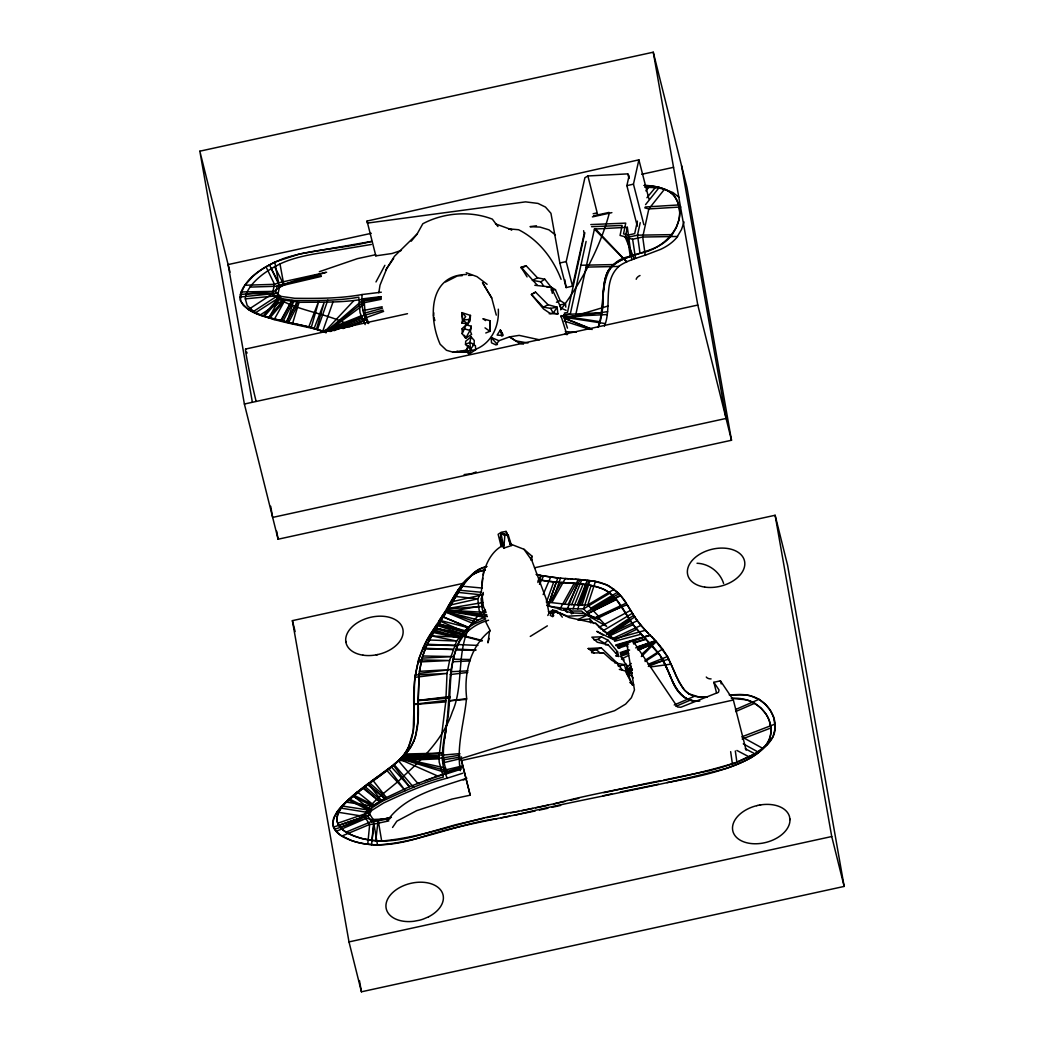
<?xml version="1.0" encoding="UTF-8"?>
<svg xmlns="http://www.w3.org/2000/svg" width="1044" height="1044" viewBox="0 0 1044 1044"><rect width="100%" height="100%" fill="white"/><g stroke="black" fill="none" stroke-linecap="round" stroke-linejoin="round"><path stroke-width="1.5" d="M471.275 326.237L470.035 330.387L471.601 334.432L465.663 338.23L462.192 333.715L462.205 328.612L466.185 324.801L471.275 326.237L470.753 330.269M485.551 320.586L482.889 318.72L489.949 320.73L489.923 331.326L485.773 332.984M760.763 804.872L762.172 804.676A29.245 18.949 -14 0 1 789.59 816.943L789.956 820.662A29.245 18.949 -14 0 1 762.655 843.134A29.245 18.949 -14 0 1 732.744 830.619A29.245 18.949 -14 0 1 755.164 806.085L756.613 805.707M321.33 276.386L279.714 286.16L250.051 287.1A44.605 28.906 -14 0 0 246.358 293.795L245.627 296.365A30.276 19.627 -14 0 0 245.314 298.858L247.206 305.527L253.627 311.373A66.059 42.817 -14 0 0 260.387 314.844L273.776 319.477M530.665 559.741L531.748 560.328L531.892 556.087L524.01 549.301L509.877 543.793L511.508 545.529L503.808 548.126L500.324 538.678L500.963 532.936L508.232 534.972L511.508 545.529M446.062 728.973L446.388 726.389C453.54 694.038 444.405 654.484 468.208 627.64L443.361 616.834L441.338 619.979M381.308 292.203L362.098 294.525C361.328 304.522 362.686 315.001 368.219 323.562M368.728 323.262L365.256 314.635L364.004 299.041C342.615 302.851 320.638 302.055 299.041 302.342L283.498 299.967L277.613 295.7L245.314 298.858M474.08 344.442L474.276 340.501L471.066 336.821L465.715 341.231L465.493 344.442L470.479 349.244L474.08 344.442L469.865 342.458L465.493 344.442M604.411 326.172C612.319 306.923 602.127 281.802 618.857 266.429L586.128 267.107M433.573 316.019L433.756 312.795M470.466 315.418L467.738 324.058L462.883 319.986L461.839 312.626L470.466 315.418L470.074 320.873L467.738 324.058L461.748 322.896L465.65 316.515L461.839 312.626L462.479 321.565L461.748 322.896M481.819 585.958C482.432 570.507 489.088 551.806 503.965 544.929M471.066 336.821L469.865 342.458L470.479 349.244L468.312 345.982L466.498 349.557L466.368 351.006L469.03 354.151L475.725 349.727L475.385 345.564L473.01 344.938M272.393 293.847L274.507 284.307L265.998 266.755L274.781 262.07L278.591 282.807L274.507 284.307L244.844 285.26A44.422 28.788 -14 0 0 241.151 291.942L240.642 293.56A33.199 21.519 -14 0 0 240.407 294.512A30.276 19.627 -14 0 0 240.094 297.005A26.139 16.939 -14 0 0 240.538 300.659L243.356 305.422L248.42 309.52L272.393 293.847L278.278 298.114L293.821 300.489C315.484 300.646 337.395 300.933 358.784 297.188L360.036 312.795L365.139 324.58M367.749 844.27L369.667 824.434L364.473 816.486L336.951 812.049L333.662 817.974L332.671 823.586A26.139 16.939 -14 0 0 333.506 827.148A30.276 19.627 -14 0 0 334.641 829.314A33.199 21.519 -14 0 0 335.176 830.097L336.207 831.376A44.422 28.788 -14 0 0 341.897 836.009L351.841 840.681A72.819 47.189 -14 0 0 367.749 844.257L373.387 844.779M380.668 840.994L371.951 840.368L373.869 820.532L368.676 812.584L341.153 808.147A44.435 28.801 -14 0 0 338.817 811.932A33.395 21.637 -14 0 0 337.303 815.782A26.531 17.2 -14 0 0 336.86 819.618C338.413 831.585 352.885 835.631 362.451 838.645A73.432 47.593 -14 0 0 371.951 840.368L376.714 840.811M441.86 616.508L468.625 627.327L474.106 623.934L485.773 618.975L481.897 616.378L479.157 610.283L477.813 598.812L481.271 592.274L482.837 578.102M483.189 574.957L483.698 570.233A18.179 11.784 -14 0 0 480.749 570.846C464.228 576.066 456.476 592.94 447.967 606.629M445.866 700.42L414.024 704.295L414.546 681.641A288.144 186.745 -14 0 1 414.964 677.321L418.892 658.477L426.722 640.938M422.128 657.811L422.063 658.033A170.42 110.455 -14 0 0 421.411 660.552L419.179 673.367L451.23 669.517L419.427 671.344M371.547 844.648L373.961 824.107L388.838 820.897M375.749 840.746L378.163 820.192L391.409 817.348M445.54 733.266L446.493 725.528M444.979 737.991L445.188 736.281M498.314 309.181C499.397 326.028 491.593 343.306 475.137 349.492M445.958 729.821L445.697 731.974C443.452 745.612 441.194 760.228 447.537 773.173L425.234 780.664M419.453 671.148L422.533 656.376M489.414 632.051L487.966 642.856L489.088 638.393M489.949 320.73L489.923 331.326L485.016 327.855M378.802 292.777L380.003 285.195L386.893 268.308L393.614 258.442M645.923 254.932L634.243 258.834L625.291 237.314L627.34 227.292L594.414 229.067L575.531 315.797L564.282 317.585M584.849 232.734L567.505 312.391L564.334 313.083M586.102 241.412L570.311 313.944L563.264 315.484M637.414 221.145L634.687 233.634L628.123 235.07L623.542 233.869L625.734 223.116L590.813 224.564M640.22 222.685L637.492 235.174L640.024 253.314C627.836 257.685 612.202 260.491 606.655 273.815C600.509 290.963 605.455 310.198 598.225 327.177M648.95 198.999L638.889 159.836L367.044 221.067L367.397 223.09L525.537 201.87L537.973 203.41L545.464 207.064L550.945 213.302L559.845 262.997L566.161 287.57L572.517 286.134L566.2 261.574L584.901 177.702L587.889 175.966L627.757 173.878L629.049 175.888L626.883 185.636L637.297 226.183M572.517 286.134L584.17 233.856L583.609 230.711M643.874 224.695L633.46 184.162L638.889 159.836M684.055 221.98L681.497 229.536L677.386 236.466L642.712 237.027L632.625 239.246L625.291 237.314M433.391 629.767C415.629 653.714 412.315 684.12 414.129 713.052C415.264 731.909 410.475 752.163 394.802 764.182C385.888 772.038 375.957 778.615 366.418 785.675M422.141 657.759L425.939 647.032L431.916 635.274M308.789 326.863L311.256 327.503L318.929 300.659L308.789 326.863L307.628 326.589M313.996 328.716L316.423 329.33L324.149 302.512L313.996 328.716L292.411 323.966L299.041 302.342L288.327 323.079L286.656 322.7L297.24 302.134L285.808 322.505L274.063 319.555M284.908 321.617L287.191 322.113L293.821 300.489L283.107 321.226L262.031 315.614M462.192 333.715L466.185 324.801M413.933 740.809L410.409 747.504A61.766 40.024 -14 0 1 408.087 750.753A65.302 42.321 -14 0 1 406.808 752.359A67.638 43.835 -14 0 1 405.437 753.925C417.509 741.749 418.735 722.879 418.305 706.423M635.117 627.235C624.873 614.368 619.301 596.92 603.536 589.234A54.131 35.078 -14 0 0 591.165 585.488L583.557 608.861L592.274 617.774M618.244 593.018L608.939 585.932A43.652 28.292 -14 0 0 605.99 584.549L595.406 581.534L587.759 604.946L598.408 616.104L626.139 603.184M556.295 582.043L547.917 606.042L563.943 608.417L577.802 608.848L585.775 584.562L591.204 585.436M546.234 602.023L568.145 604.515L582.004 604.946L589.977 580.66C606.186 581.652 620.293 591.609 627.77 605.755M531.07 558.514L531.892 556.087M313.657 328.155L317.533 329.317L327.816 300.111M333.023 301.951L322.753 331.17L325.963 332.527M546.73 601.448L553.803 581.808M549.34 602.075L557.848 577.893L560.798 578.167M598.121 327.372C606.982 302.212 595.328 261.6 631.711 256.054M580.099 605.259L588.947 580.516L589.716 580.621M468.312 345.982L466.368 351.006L475.725 349.727M567.505 608.587L577.567 583.674L579.655 583.857M571.707 604.672L581.769 579.759L582.8 579.851M572.999 608.848L583.061 584.222L585.775 584.562M577.293 604.946L587.263 580.32L588.438 580.451M408.517 747.374L413.215 731.048L414.037 704.53L445.749 701.894M543.154 594.597L550.645 577.058L555.578 577.658M568.145 604.515L580.059 579.616L580.921 579.694M539.474 584.353L543.598 575.949L557.848 577.893M547.826 615.516L549.027 613.115L546.286 599.23L531.396 559.232M537.882 582.526L541.458 575.544L550.645 577.058M281.436 320.847L292.02 300.294L280.64 320.665M537.999 580.973L540.936 575.44L536.094 574.409M483.307 592.457L482.015 594.91L483.359 606.381L486.099 612.463L447.615 610.14M483.411 594.232L481.062 598.669L482.328 609.461L484.794 614.942L487.391 616.678M375.984 281.945L384.871 265.32M432.647 633.995L427.192 644.265L457.585 645.557L426.865 644.97L422.663 655.971L453.814 656.598L422.037 658.125M560.641 607.778L574.161 583.387L577.567 583.674M564.856 603.863L578.363 579.485L579.537 579.577M268.947 317.728L279.661 298.532L264.393 316.384M274.167 319.581L284.882 300.385L269.613 318.237M411.232 241.19L417.026 234.156L422.82 223.755C443.635 212.624 470.218 210.549 492.337 219.136L497.936 226.535M471.418 349.87L469.03 354.151L466.498 349.557M547.917 606.042L561.072 582.435L561.907 582.5M427.009 640.416L430.076 635.143M432.333 634.543L433.547 632.455M432.751 633.812L434.539 630.811M453.566 600.365L454.349 599.047M451.752 603.419L455.589 596.959M433.651 632.272L435.413 629.362M452.391 602.362L453.005 601.318M454.688 598.473L457.416 593.932M430.206 634.935L440.959 617.931M446.949 608.313L446.519 609.043M450.46 605.546L451.869 603.21M434.656 630.602L436.836 627.066M456.502 595.445L464.084 583.726L470.74 575.753M457.533 593.749L464.502 583.152L472.384 574.161A35.352 22.916 -14 0 1 475.425 571.655L479.131 569.293A18.792 12.189 -14 0 1 483.346 567.427A17.813 11.549 -14 0 1 487.039 566.474M447.811 609.853L450.851 604.907M353.016 795.606C345.825 802.157 337.695 809.374 336.873 819.618A26.152 16.952 -14 0 0 337.708 823.233A29.31 19.001 -14 0 0 338.217 824.342A31.268 20.267 -14 0 0 338.843 825.412L340.409 827.461A40.886 26.491 -14 0 0 343.019 829.928A48.402 31.372 -14 0 0 346.086 832.12L373.869 820.532L383.722 819.005M435.674 628.958L436.053 628.331L463.105 633.838L437.697 625.695L436.601 627.457M369.419 811.371L370.411 809.766M337.695 823.246L368.676 812.584L371.664 807.756M369.171 811.775L368.676 812.584M442.356 615.725C454.075 598.943 462.27 573.469 485.356 570.128M444.405 612.476L478.7 606.42M437.423 626.139L438.676 624.142L464.436 632.351M370.659 809.361L372.682 806.151L379.912 801.335M385.784 269.991L394.41 256.315L417.026 234.156M447.406 610.479L486.83 614.72M447.315 610.623L446.858 611.34M438.245 624.821L439.367 623.059M446.558 611.836L478.309 620.019L486.948 616.13M371.912 807.351L372.682 806.151L352.546 796.024L346.216 802.092A73.993 47.959 -14 0 0 343.541 805.081A58.229 37.741 -14 0 0 341.153 808.147M438.976 621.023L442.682 615.229M465.089 631.607L438.767 624.012L440.15 621.832M439.628 622.655L440.933 620.619L468.208 627.64M445.175 614.016L444.261 615.425M436.47 624.938L434.643 627.783L461.487 634.752M440.411 621.428L441.743 619.353M443.361 616.834L446.245 612.319L472.828 623.425L478.309 620.019M498.901 340.709L496.096 344.977L491.489 342.823L491.176 337.434L498.901 340.709L509.537 336.886L519.181 335.372L539.422 339.796M392.557 827.461L396.824 821.184L416.686 810.653L451.908 799.091L470.205 795.189L461.07 758.636L614.603 710.703L625.63 704.1L631.398 697.718L634.465 689.914L626.596 642.321L632.951 640.912L677.491 706.997L680.818 707.258L718.481 692.303L719.029 689.98L713.848 682.293L720.425 680.832L733.345 700.002L746.134 750.192M244.844 285.26L252.491 276.764A72.819 47.189 -14 0 1 265.998 266.755M462.792 773.212L447.302 778.145C439.889 764.091 442.486 747.922 445.005 732.966C451.465 702.599 445.475 669.974 459.647 641.394C466.055 630.707 476.56 623.412 488.553 620.24M386.972 821.132C405.229 795.476 438.571 787.737 466.851 778.237M645.57 204.624L659.234 187.437L662.431 188.39A38.68 25.069 -14 0 1 673.51 195.045C692.028 220.245 665.746 248.903 640.024 253.314M679.096 197.368L672.975 192.566L664.454 189.29L648.833 208.93L642.712 237.027L645.244 255.167M645.858 190.856L649.994 185.832A55.241 35.796 -14 0 1 659.247 187.424M646.928 197.734L655.214 187.685A55.306 35.848 -14 0 1 664.467 189.277M560.706 309.82C582.213 280.875 600.13 247.598 609.422 212.767M263.153 315.98L278.278 298.114L255.154 313.004A65.615 42.53 -14 0 1 248.394 309.546M268.295 317.807L283.498 299.967L260.374 314.857M408.543 747.374A62.718 40.651 -14 0 1 401.222 757.84L393.314 765.474L376.388 778.446M405.437 753.925L404.367 755.099L405.372 754.003L443.178 753.05L403.911 755.569L402.958 756.548M316.476 329.343L324.645 331.796L353.746 300.737M403.911 755.569L404.433 755.021L403.336 756.169M399.643 759.549L438.976 756.952L445.84 701.163L447.028 673.432L449.612 660.513L456.646 641.042L464.006 631.555L472.828 623.425M626.805 670.809L631.385 666.202M641.708 655.828L652.017 645.453L651.469 644.866L637.819 649.955M626.413 671.514L631.007 666.907M641.316 656.532L656.219 641.538L653.857 639.032M402.606 756.887L443.256 754.916M470.922 575.57L475.425 571.668M402.332 757.161L443.4 758.192M402.397 757.096L400.452 758.962M392.635 765.565L400.726 758.701L447.537 773.173L441.247 774.87M490.158 630.602C470.061 646.562 463.888 673.041 466.59 697.653C464.332 722.03 456.176 746.029 460.352 770.694M400.309 759.079L393.236 765.082L409.457 786.706L432.581 777.832M399.982 759.379L437.475 775.914L440.62 775.039M366.196 785.832L343.111 804.872A86.091 55.789 -14 0 0 342.014 805.994A65.615 42.53 -14 0 0 336.925 812.049M625.369 668.708L631.281 663.462M641.929 654.027L656.128 641.447L638.628 650.125M553.751 803.971C614.263 787.685 677.164 781.186 736.907 762.211L754.969 753.846L767.118 744.803A39.215 25.421 -14 0 0 770.524 740.849A37.31 24.182 -14 0 0 773.017 736.686L775.196 728.203A55.893 36.227 -14 0 0 775.248 727.159L773.539 716.967L770.289 710.351A69.282 44.905 -14 0 0 765.461 704.387M761.402 750.153L758.766 752.385L743.276 743.863M352.546 796.024L354.164 794.614M353.159 795.489L355.417 793.557M364.004 299.041L325.571 332.123L324.645 331.796M354.242 794.549L356.67 792.513M355.495 793.492L368.95 782.987M615.921 656.023L618.701 656.428L617.565 651.821L608.156 640.298L604.606 643.274L598.016 639.424L593.84 639.789M356.748 792.448L367.175 784.318L384.662 798.373L409.457 786.706L391.174 766.714L384.936 771.385M327.203 331.235L363.886 301.742M626.909 671.605L632.403 669.569M392.387 765.761L391.735 766.27M380.316 774.752L391.865 766.165M598.016 639.424L601.422 636.84L608.156 640.298M615.555 653.335L617.565 651.821M550.684 614.133L552.302 612.945L553.698 615.725M327.607 331.418L363.925 304.561M368.245 783.522L372.212 780.612M371.116 781.408L374.522 778.928M384.362 771.816L372.499 780.403M371.129 782.243C355.613 793.792 310.486 822.698 347.065 838.789C368.976 848.315 393.627 845.235 415.917 838.828C454.806 826.117 495.143 819.188 535.128 810.992M375.096 778.511L378.581 776.005M372.264 781.434L375.592 779.033M602.753 630.524L608.561 634.361L634.739 616.952L633.969 615.751M609.696 634.843L630.537 620.854L616.43 599.569L588.411 613.285L616.143 599.243L609.892 593.188A50.412 32.677 -14 0 0 603.549 589.221C583.857 581.325 562.037 584.092 541.497 580.229A138.852 89.993 -14 0 1 538.56 579.707L545.281 580.803M606.655 634.4L629.506 619.262M544.811 279.205L537.529 277.861L532.309 280.379L540.883 281.789L544.811 279.205L551.036 287.061L561.267 308.228L566.135 310.329M253.627 311.373L277.613 295.7L279.714 286.16L271.205 268.608L279.988 263.923A68.721 44.54 -14 0 1 290.454 259.773A87.67 56.82 -14 0 1 301.403 256.641A145.625 94.378 -14 0 1 316.75 253.561L371.338 244.466M547.356 625.865L530.274 636.422M626.53 672.271L632.129 668.656M644.944 660.395L662.562 649.055L667.468 656.572L671.84 665.798M626.544 673.458L631.842 670.039M645.101 661.504L658.359 652.957C671.24 668.76 672.506 701.294 697.705 701.059M353.629 795.084L373.817 805.185L381.947 800.069M380.59 800.918L384.662 798.373L367.893 783.783M485.46 610.244C450.969 631.816 466.994 679.357 452.391 711.708C443.844 737.56 424.138 757.435 404.433 775.327C391.565 788.925 372.721 798.373 364.212 815.416L364.904 817.387L370.868 819.54L389.725 818.874M557.535 613.376L556.922 610.897L552.668 610.114L550.801 611.223L554.847 612.515M614.094 589.273L587.759 604.946L582.004 604.946M609.892 593.188L583.557 608.861L577.802 608.848M617.5 592.287L591.269 607.921L619.014 593.84L619.679 594.571M613.402 596.281L587.067 611.836L614.812 597.742M603.184 630.641L632.403 613.272L635.953 618.766M521.334 268.478L526.111 265.724L537.529 277.861M535.546 292.124L531.422 294.473L543.533 308.959L550.475 313.631L557.94 313.879L557.131 307.171L548.074 304.744L535.546 292.124L531.357 294.473L543.363 307.197L550.579 308.358L557.131 307.171L553.268 313.07L549.222 313.774M599.217 627.157L630.615 610.362L633.056 614.316M758.962 699.336A55.593 36.031 -14 0 1 765.435 704.4L770.289 710.351A74.711 48.429 -14 0 1 773.539 716.967A69.491 45.036 -14 0 1 775.144 724.053L775.196 728.203A49.446 32.038 -14 0 1 774.544 732.444A40.507 26.257 -14 0 1 773.017 736.686L767.118 744.803A44.07 28.553 -14 0 1 762.968 748.47A55.293 35.835 -14 0 1 754.956 753.833L736.907 762.211L735.315 750.962M319.333 271.701L357.4 258.651L375.683 254.71L375.827 255.858L392.087 253.496L401.366 250.416M594.428 618.192L598.408 616.104M621.441 659.129L628.605 655.384M543.363 307.197L548.074 304.744M275.042 261.953L299.537 253.992L371.677 241.386C342.432 248.955 311.647 248.981 282.95 258.716C265.111 266.246 240.433 278.552 240.538 300.646C250.534 317.259 273.28 317.82 290.18 322.753M445.657 281.906L456.28 276.516M592.522 609.291L620.319 595.302L619.836 594.754M428.51 916.841L423.459 919.007A29.271 18.975 -14 0 1 419.349 920.26L413.724 921.304A29.232 18.949 -14 0 1 387.937 898.584A29.232 18.949 -14 0 1 433.599 884.725A29.232 18.949 -14 0 1 428.627 916.776M597.09 618.596L621.598 606.59M592.614 609.383L620.671 595.719M330.556 331.496L365.256 314.635M607.752 633.799L608.678 634.439L637.323 620.71L641.616 626.1M608.769 636.292L633.121 624.612L642.647 635.718M644.566 629.375L641.003 625.369L612.293 638.732M614.029 640.194L636.801 629.271L638.693 631.463M577.906 619.562L587.119 615.203L600.143 619.483L606.668 626.4L587.119 615.203L567.518 616.208L558.396 612.384L548.387 611.588M556.426 302.238L560.184 300.568L565.47 303.921L565.809 307.119M563.303 610.283L568.132 608.182L573.182 613.259M735.446 709.581L758.936 699.349L765.461 704.387M735.655 711.564L754.734 703.264L761.037 708.08L765.957 714.07A74.868 48.533 -14 0 1 769.324 720.83L770.929 727.968L742.18 739.021M340.409 827.461L369.733 814.751L338.843 825.412M336.207 831.376L365.531 818.666L334.641 829.314M674.228 704.974L694.586 696.217A25.617 16.6 -14 0 0 698.814 696.948L703.447 697.17A47.032 30.485 -14 0 0 705.131 697.157L707.153 697.079M675.833 706.37L690.371 700.119M329.265 331.444L361.576 317.65L324.371 331.822M349.166 327.033L366.796 319.503L342.98 328.573M341.884 836.035L369.667 824.434L373.961 824.107L377.458 844.909L373.752 844.792M594.976 618.074L627.105 604.698L629.532 608.587M361.015 315.888L322.87 331.209L317.533 329.317M333.963 330.7L366.235 317.741M627.118 672.623L631.594 670.848M648.037 664.31L667.468 656.572L673.941 670.887M627.392 674.75L631.881 672.975M648.324 666.424L663.266 660.487C671.383 675.703 675.768 701.007 697.079 701.033M437.475 775.914L433.808 777.362M419.101 783.013L417.874 783.496L398.443 760.763M775.131 724.053L741.84 736.855L762.968 748.47M634.243 258.834L628.305 261.117A47.084 30.524 -14 0 0 626.752 261.809L595.184 228.623M672.127 234.613A39.385 25.526 -14 0 1 665.876 241.216C648.99 255.141 622.746 252.739 608.548 270.213C601.253 283.159 604.215 298.571 601.996 312.678L563.93 314.544M614.498 662.744L624.064 664.61L632.56 685.177L625.395 671.018L622.394 670.131L617.239 663.162L601.266 647.841L591.948 650.934M620.775 653.988L628.371 651.156M637.466 647.75L655.671 640.951L635.718 647.893M621.128 656.193L628.71 653.361M463.184 779.959L465.95 778.968M365.335 317.924L383.631 311.399M620.449 653.309L629.61 650.06M333.493 827.148L364.473 816.486L368.48 810.066L382.065 801.322C401.979 792.122 422.063 782.674 443.335 777.075L439.198 762.107L438.976 756.952L401.235 757.84M620.188 652.604L627.862 650.02M637.062 646.928L655.475 640.742L652.226 637.336M620.593 654.966L628.266 652.383M637.466 649.29L651.273 644.657L646.04 639.202L633.669 643.221M646.601 254.71L660.591 249.372A39.45 25.565 -14 0 0 677.608 236.531M617.761 645.831L650.242 635.3M618.192 648.233L627.483 645.218M618.374 666.411L624.064 664.61M445.618 774.139L461.096 769.193M615.973 645.662L650.112 635.17M447.302 778.145C425.169 783.731 404.289 793.375 383.657 802.966L371.755 810.418L367.893 816.16L371.847 822.111L388.472 818.809M527.063 276.908L521.1 267.238L526.111 265.724M575.531 315.797L608.026 306.022M444.861 772.09L462.061 767.079M445.253 773.199L460.887 768.645M615.79 644.983L650.073 635.117M617.813 647.097L628.723 643.965M633.395 642.621L645.871 639.032L642.947 636.018M649.094 664.78L668.812 659.129M363.651 313.422L382.482 308.189M364.265 315.34L383.096 310.107M648.311 633.317L645.414 630.289L612.645 639.424M614.59 641.264L641.212 634.191M709.75 770.602L663.749 780.116M325.558 272.471C307.941 278.396 286.421 279.648 272.497 292.842L272.51 294.956C295.335 311.543 326.785 312.365 351.58 326.224M486.387 566.696L479.131 569.293A25.213 16.339 -14 0 0 475.438 571.668M442.708 762.903L460.156 758.753M444.339 770.211L461.774 766.074M756.743 805.668L757.748 805.433M757.905 805.407L759.34 805.107M560.693 316.671L563.538 316.019L567.479 328.155M452.887 601.501L482.015 594.91L458.342 592.418M448.685 605.416L477.813 598.812L454.14 596.333M626.883 185.636L633.46 184.162M559.845 262.997L566.2 261.574M570.442 800.252L578.781 798.373M603.81 792.683L648.376 783.065M603.184 795.789L611.693 793.884M470.205 795.189L461.383 760.567L733.345 700.002M564.882 801.505L510.647 812.95M552.132 807.299L560.641 805.42M513.87 815.39C584.366 798.295 656.324 787.098 726.35 768.397A129.234 83.755 -14 0 0 732.705 766.113L730.656 751.654M199.835 151.184L653.257 52.2L686.965 187.398L731.505 440.255L278.095 539.226L244.387 404.028L199.835 151.184L230.019 272.223M371.286 233.321L228.101 264.576L252.361 402.201M641.747 174.27L673.563 167.327M326.615 272.236L278.591 282.807L269.378 264.798M593.149 213.746L596.254 213.067M321.017 275.629L277.312 285.547L275.668 292.725L281.188 296.418L294.747 298.297C317.206 298.519 339.926 298.636 362.098 294.525M593.514 215.834L609.03 212.428M592.418 216.904L611.875 212.637M591.57 226.705L622.12 225.439L620.071 235.461L627.418 237.393L637.492 235.174L672.166 234.626L676.368 227.501L678.9 219.892A74.868 48.533 -14 0 0 679.709 212.219L678.783 204.937L645.218 206.986M245.601 349.035L407.486 313.696M244.387 404.028L697.797 305.057L653.257 52.2M534.554 567.779L775.118 515.266L787.567 565.156L844.165 886.421L361.433 991.8L348.996 941.91L292.385 620.645L464.449 583.087M348.996 941.91L831.729 836.531L775.118 515.266M627.849 670.874L632.155 669.935M627.875 673.863L632.103 672.936M628.266 675.938L631.437 675.246L633.199 677.961M390.678 817.504L386.502 818.405M548.178 805.185L535.637 807.873M620.201 792.004L658.49 784.214M539.37 810.092L547.878 808.239M532.858 808.461L521.7 810.757M483.998 818.235L455.523 824.786L419.218 835.161A145.625 94.378 -14 0 1 403.976 838.789A87.67 56.82 -14 0 1 392.766 840.459A68.721 44.54 -14 0 1 381.66 841.02L376.845 840.825M486.778 817.661L497.949 815.429M376.297 654.849L377.693 654.575M362.033 303.125L381.19 299.315M363.012 310.577L382.169 306.766M518.907 811.318C472.24 817.165 428.431 836.962 381.673 841.007L380.799 840.994M649.773 782.791L660.943 780.638M496.866 818.731C456.345 823.899 418.605 842.665 377.745 844.909M501.12 817.896L509.616 816.238M503.534 814.333L506.327 813.798M666.999 782.635C689.927 778.354 712.961 773.774 734.767 765.317C750.845 758.831 772.651 748.143 770.89 727.59C768.828 708.589 749.475 696.439 731.361 698.423M565.47 303.921L559.584 304.965L560.993 308.92M507.358 533.875L506.066 531.409L501.264 532.257L498.145 534.306L501.042 545.895L502.033 546.782L501.564 541.953M466.668 274.494C428.758 274.846 428.262 317.767 440.15 344.246L446.454 350.275L453.161 352.219L468.391 351.58M448.763 608.313L482.902 602.505M759.51 805.081L760.698 804.885M442.251 757.97L459.856 755.151M442.33 759.993L461.539 756.926M467.32 350.053L453.161 352.219L461.344 351.528M565.665 317.95L607.582 311.608M361.877 299.98L381.099 297.135M361.903 301.168L381.125 298.336M650.438 666.972L671.109 664.114M536.486 225.791L530.026 226.665L539.983 227.083L548.948 229.837L555.408 234.978M361.89 298.949L381.112 296.627M414.964 677.321L447.028 673.432L415.264 674.959M450.16 674.568L467.777 672.427M418.2 697.875L419.166 673.419L418.239 700.38L450.068 696.518M466.655 698.684L449.037 700.837L466.59 699.363M418.239 700.498L450.042 697.248M240.407 294.512L272.628 291.393L241.177 291.955M240.094 297.005L277.848 293.247L246.397 293.795M578.05 620.045L589.795 618.935L593.84 623.529M729.195 694.913L739.7 694.482A43.626 28.279 -14 0 1 745.129 694.821L750.231 695.748L758.936 699.349A42.882 27.796 -14 0 0 754.851 697.288A35.3 22.877 -14 0 0 750.231 695.748A35.118 22.759 -14 0 0 745.116 694.834M442.356 755.125L459.921 753.611M418.239 700.628L449.951 697.992M462.883 319.986L469.709 319.451M551.075 290.036L555.46 289.71L560.184 300.568M448.411 608.887L483.359 606.381M729.9 694.873L745.116 694.834M564.426 334.367L567.623 334.145M468.482 351.606L459.843 352.206L456.946 351.202M600.718 652.97L603.51 652.787L611.875 660.356L617.239 663.162L617.996 665.328M680.805 206.986L648.833 208.93L644.827 207.887M547.082 287.296L551.036 287.061L555.46 289.71M605.507 644.866L608.052 644.722L618.701 656.428L616.117 655.645M603.51 652.787L594.219 652.97L588.19 648.533L601.266 647.841M564.386 316.632L607.216 314.531M417.835 662.026L449.612 660.513L418.461 659.886M452.509 661.752L469.97 660.917M450.512 671.723L467.96 670.887M398.534 760.671L439.054 758.831M457.611 275.838L462.27 275.655M468.495 275.407L471.601 275.29M601.422 636.84L591.857 637.179L597.259 642.217L608.052 644.722M580.908 265.254L613.637 264.576M703.447 697.17L706.149 697.131M644.748 187.202L655.214 187.685M464.11 474.602L471.562 473.598A27.653 17.918 -14 0 0 476.155 471.94M549.34 612.906L552.302 612.945L553.359 615.751M422.663 648.872L453.383 649.472L422.99 648.167M456.332 649.994L475.033 650.373M453.213 659.169L470.348 659.521M731.974 698.41L746.656 699.819A39.385 25.526 -14 0 1 754.708 703.278M534.802 285.286L551.036 287.061L552.302 293.338M699.858 701.02C686.012 703.186 676.16 691.754 671.971 680.114M431.498 635.992L460.848 637.127L434.03 631.646M427.296 639.907L456.646 641.042L429.828 635.548M505.44 534.841L508.232 534.972M458.42 644.579L477.93 645.427M456.646 649.133L476.155 649.994M644.265 185.519C654.562 185.897 665.746 187.646 673.471 195.071A50.725 32.886 -14 0 1 678.665 204.963M565.3 331.614L576.366 332.266M697.027 563.264C708.941 563.643 720.034 572.073 723.609 583.452M570.181 578.885L572.634 579.068M566.905 578.65L576.732 579.355M570.951 583.152L562.742 582.565M575.1 579.237L578.363 579.485L577.554 579.42M568.549 578.767L560.497 578.141L552.119 602.127L565.274 578.533L566.096 578.585M571.76 583.204L574.161 583.387M578.898 579.524L587.263 580.32M462.348 586.206L482.393 588.072M458.146 590.108L481.271 592.274M583.139 579.89L585.893 580.164M579.994 583.896L583.061 584.222M553.646 581.795L546.038 580.921M557.392 577.841L556.034 577.697M572.086 611.027L581.638 611.053L585.58 614.694M591.543 652.657L594.219 652.97M587.824 580.386L588.542 580.464M589.207 580.555L595.406 581.534M588.19 648.533L596.372 649.681L599.869 652.787M447.197 610.818L486.243 616.378M563.851 316.149L599.987 321.722M563.969 317.219L605.207 323.562M346.216 802.092L372.682 806.151M342.014 805.994L368.48 810.066L348.344 799.939M563.538 316.019L560.915 315.614L566.931 334.772M447.067 611.027L484.194 617.213M557.94 313.879L553.268 313.07L550.579 308.358M675.951 675.69L682.476 687.644A57.785 37.453 -14 0 0 684.747 690.371L688.962 693.829L698.814 696.948A32.168 20.841 -14 0 0 701.033 697.118A38.719 25.095 -14 0 0 703.304 697.17M527.99 342.993L515.71 340.853L509.537 336.886L519.051 343.006L523.475 344.115M371.951 840.368L362.451 838.645A70.366 45.61 -14 0 1 353.707 835.918A59.377 38.484 -14 0 1 346.073 832.133M540.87 575.427L536.616 574.526M431.851 632.246L458.903 637.753L433.495 629.597L434.474 628.044L460.234 636.253M291.498 323.04L294.108 323.588M295.4 323.862L306.466 326.302M287.191 322.113L310.185 327.216L326.198 332.697M292.32 323.953L288.418 323.092M613.924 639.098L595.667 623.307L569.202 617.591L558.396 612.384L562.351 617.161M284.386 321.513L283.107 321.226M401.314 758.14L445.592 768.097M565.874 611.366L572.673 612.972L584.288 613.389L600.143 619.483M619.301 669.374L622.394 670.131M546.821 605.468L555.773 607.96M463.98 635.796L482.341 640.52M463.601 636.279L481.976 641.003M438.845 623.881L465.689 630.837M436.731 624.521L464.006 631.555L439.159 620.749M311.256 327.503L313.265 328.038M464.841 328.99L470.035 330.387L465.663 338.23L464.528 335.333M401.013 758.427L446.506 770.707M564.217 321.03L589.808 329.382M446.44 612.006L475.242 621.689M261.509 315.432L256.563 313.591A86.091 55.789 -14 0 1 255.154 313.004M557.052 608.339L562.116 610.166M495.469 223.86L511.965 229.85L508.663 228.845L518.62 229.745C538.73 239.924 553.085 258.52 561.085 279.335M466.224 272.732L476.964 276.634L487.117 284.32M564.23 318.002L591.348 328.938M565.039 318.577L592.157 329.512M500.963 532.936L504.813 535.781L503.808 548.126L500.963 532.936L503.952 534.215M349.427 798.986L369.615 809.1L353.185 795.828M611.497 638.68L596.816 631.346L603.236 635.235M745.272 748.744L754.969 753.846M736.907 750.466L750.766 757.748A55.241 35.796 -14 0 0 758.779 752.398M550.175 615.308L552.694 616.717M629.793 682.463L633.695 684.786M567.127 612.058L563.603 609.644L570.337 609.761L571.459 613.898M606.942 633.238L633.708 615.347L633.134 614.446M362.973 788.22L380.46 802.275L363.69 787.685M357.387 791.926L373.817 805.185M369.315 782.726L386.267 797.42L372.786 780.181M365.113 786.641L382.065 801.322L368.584 784.096M616.404 645.179L619.666 648.337M594.414 229.067L626.609 261.874M651.234 636.318L651.9 636.997M618.27 593.057L619.014 593.84M653.531 638.693L644.748 629.584M595.667 623.307L601.148 629.206M645.414 630.289L641.799 626.309M651.991 645.414L658.359 652.957M386.972 770.616L405.255 790.621L389.034 768.997M624.155 659.991L621.049 656.598L627.235 666.855M638.967 631.764L660.108 655.384L668.538 671.892M521.1 267.238L537.425 285.364M491.176 337.434L497.453 344.598M394.24 764.678L413.672 787.398M659.508 645.244L656.219 641.538L667.468 656.572M572.791 613.246L571.016 611.158L572.751 613.611M641.003 625.369L636.984 620.24M636.801 629.271L635.326 627.496M659.638 645.401L662.562 649.055M608.678 634.439L612.058 638.445M621.363 596.568L625.8 602.688M637.271 620.632L636.057 618.922M633.121 624.612L631.972 622.994M636.827 620.005L634.739 616.952M524.01 549.301L531.748 560.328M631.816 622.759L630.537 620.854M540.883 281.789L543.728 286.304M627.992 606.107L630.615 610.362M632.403 613.272L631.724 612.176M631.503 611.81L629.963 609.291M491.711 297.932L482.537 282.715L491.711 297.932L496.291 315.118M502.751 334.171L500.35 330.021L497.127 335.072L503.104 335.555L500.35 330.021L501.903 336.09M552.668 610.114L554.194 612.985M274.598 266.651L283.811 284.66L279.988 263.923M485.473 621.324L490.302 630.902M675.833 675.416L674.176 671.462M670.444 676.512L671.201 678.326M672.075 666.372L678.991 682.084L684.76 690.358A37.571 24.351 -14 0 0 688.936 693.842M668.943 672.858L669.687 674.685M626.269 664.101L629.01 671.527M462.205 328.612L463.079 331.248M506.066 531.409L510.242 544.276M434.004 317.52L434.878 320.534M627.757 173.878L629.075 178.485M500.898 541.836L502.073 546.404M367.044 221.067L375.827 255.858M720.425 680.832L721.208 683.924M713.848 682.293L716.602 693.112M632.951 640.912L633.76 644.07M626.596 642.321L627.796 647.058M587.889 175.966L597.768 215.142M589.795 618.935L590.787 622.876M831.729 836.531L844.165 886.421M697.797 305.057L731.505 440.255M292.385 620.645L295.113 631.555M509.198 540.179L510.229 544.472M564.752 279.635L566.161 287.57M681.523 165.591L726.076 418.448L272.654 517.419L270.683 506.223M359.449 980.551L361.433 991.8M276.686 531.226L278.095 539.226M378.163 820.192L381.673 841.007M461.07 758.636L461.383 760.567M632.625 239.246L635.535 258.377M627.418 237.393L630.315 256.524M627.34 227.292L631.816 259.721M345.734 641.186L345.851 642.112M789.916 818.848L789.969 819.631M418.252 701.451L418.266 703.108M418.279 703.943L418.044 720.556L415.434 736.568A81.328 52.709 -14 0 1 413.933 740.809M418.213 698.71L418.305 705.587M770.824 727.981A50.725 32.886 -14 0 1 769.467 739.335A38.68 25.069 -14 0 1 761.389 750.153M694.56 696.244A23.816 15.438 -14 0 1 688.988 693.816M736.933 762.264A163.778 106.149 -14 0 1 709.737 770.511M750.819 757.813A88.505 57.355 -14 0 1 732.679 766.061M711.081 678.913A6.655 4.32 -14 0 1 706.279 677.034M483.698 570.181A28.41 18.414 -14 0 1 485.147 570.011M618.792 266.39A30.472 19.745 -14 0 1 626.635 261.913M249.934 287.074A67.834 43.965 -14 0 1 271.336 268.726M644.148 185.414A88.505 57.355 -14 0 1 650.034 185.754M256.132 401.405A32.599 1.122 77.7 0 1 248.12 365.243A32.599 1.122 77.7 0 1 245.849 349.414M246.749 352.089A32.599 1.122 77.7 0 1 247.05 353.133M636.201 279.283A6.655 4.32 -14 0 1 640.011 275.512M362.986 655.175A29.232 18.949 -14 0 0 402.958 629.649A29.232 18.949 -14 0 0 357.283 622.811A29.232 18.949 -14 0 0 362.986 655.175M704.661 587.08A29.232 18.949 -14 0 0 744.633 561.555A29.232 18.949 -14 0 0 698.958 554.716A29.232 18.949 -14 0 0 704.661 587.08"/></g></svg>
